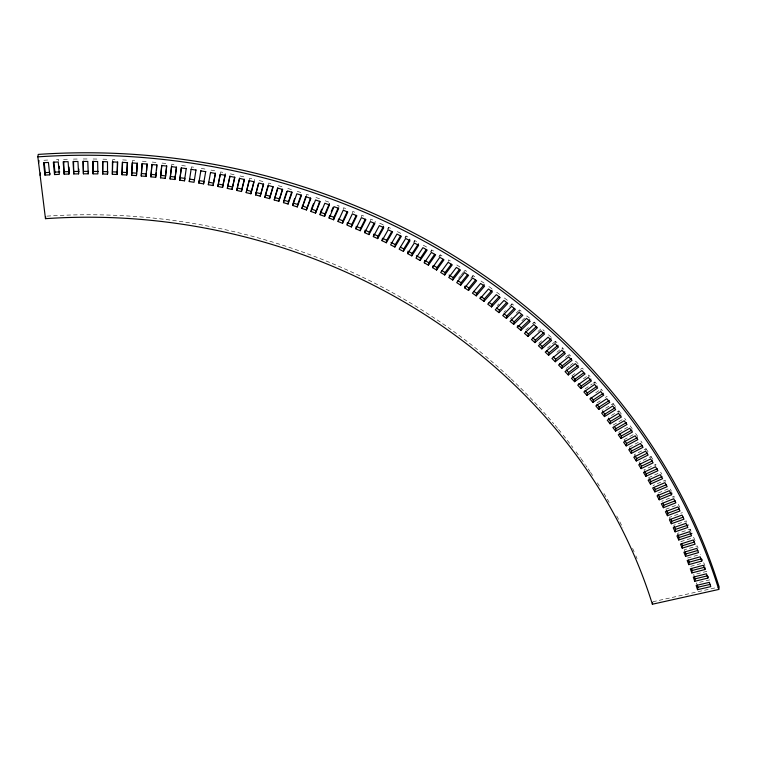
<?xml version="1.0" encoding="UTF-8"?>
<svg xmlns="http://www.w3.org/2000/svg" width="757" height="757" viewBox="0 0 757 757"><rect width="100%" height="100%" fill="white"/><g stroke="black" fill="none" stroke-linecap="round" stroke-linejoin="round"><path stroke-width="0.57" stroke-dasharray="3.79 2.84" d="M58.374 161.165L58.639 159.528L53.719 159.736M112.566 161.099L112.821 159.462L117.751 159.67M132.286 162.121L132.541 160.484L137.471 160.825M171.621 165.83L171.886 164.193L176.788 164.808M191.218 168.508L191.474 166.871L196.356 167.628M220.438 173.561L220.694 171.924L225.539 172.88M249.413 179.835L249.668 178.198L254.466 179.362L254.21 180.999M268.555 184.689L268.811 183.052L273.57 184.348M306.348 195.987L306.613 194.35L311.278 195.912M338.786 207.588L339.041 205.951L334.452 204.201M343.366 209.377L343.621 207.74L348.192 209.557M352.478 213.048L352.734 211.411L357.276 213.294M361.534 216.843L361.789 215.206L366.293 217.145M370.523 220.76L370.779 219.123L375.254 221.129L374.999 222.766M388.313 228.964L388.568 227.327L392.968 229.456M405.818 237.67L406.074 236.033L410.408 238.275M414.467 242.193L414.722 240.556L419.018 242.874M431.528 251.617L431.783 249.98L436.004 252.403M439.94 256.5L440.195 254.863L444.378 257.342M448.267 261.496L448.532 259.859L452.667 262.405M464.675 271.839L464.94 270.202L468.98 272.851M472.747 277.176L473.011 275.539L477.014 278.245M511.723 305.497L511.987 303.86L515.754 306.831M519.226 311.477L519.491 309.84L523.201 312.868M533.931 323.741L534.196 322.103L537.082 324.602M555.193 342.874L555.449 341.237L558.903 344.511M562.063 349.441L562.319 347.804L565.716 351.125M568.819 356.102L569.075 354.465L572.415 357.834M588.397 376.626L588.662 374.989L591.028 377.611M594.69 383.638L594.955 382.001L598.049 385.54M600.869 390.735L601.124 389.098L603.405 391.785M612.839 405.184L613.104 403.547L602.014 410.568M618.649 412.518L618.904 410.881L608.619 417.173M645.74 450.339L646.005 448.702L634.186 454.73M650.774 458.117L651.029 456.48L639.107 462.338M655.666 465.962L655.922 464.325L643.885 470.002M665.043 481.831L665.299 480.193L653.064 485.53M669.529 518.895L669.784 517.258L682.407 512.64M673.872 497.936L674.137 496.299L661.703 501.285M686.069 522.519L686.325 520.882L673.626 525.32M689.854 530.818L690.11 529.181L677.326 533.439M387.452 229.314L388.568 227.327M404.891 237.972L406.074 236.033M413.502 242.486L414.722 240.556M430.496 251.863L431.783 249.98M438.871 256.727L440.195 254.863M458.524 278.339L460.663 275.624M461.373 274.725L464.94 270.202M470.826 278.216L473.011 275.539M497.264 305.62L498.844 303.926M503.925 312.234L505.534 310.559M509.565 306.367L511.987 303.86M510.455 318.915L512.101 317.268M516.208 313.143L519.491 309.84M521.876 320.798L526.891 315.915L530.553 319M525.689 330.109L529.086 326.91M532.493 323.703L534.196 322.103M537.924 331.538L541.387 328.387L544.236 330.923M538.804 343.29L542.315 340.186M547.415 348.097L555.449 341.237M556.878 352.298L562.319 347.804M565.394 357.408L569.075 354.465M566.387 368.441L569.188 366.274M570.116 365.555L575.717 361.221L579.001 364.628M571.838 375.86L575.311 373.258M580.515 369.359L582.247 368.063L583.855 369.785M583.382 378.812L588.662 374.989M585.152 388.871L592.277 383.875M593.166 383.25L594.955 382.001M595.712 392.769L601.124 389.098M597.122 402.866L601.692 399.876M605.345 397.482L607.171 396.28M613.236 424.999L624.582 418.299L625.973 420.173M618.668 432.323L630.136 425.794L632.18 428.623M623.967 439.722L635.549 433.364L638.217 437.168M629.143 447.198L640.848 441L642.144 442.921M648.541 477.733L660.681 472.226L661.845 474.213M658.476 492.949L669.784 488.218L671.431 491.246M665.81 509.243L678.338 504.446L679.881 507.512M687.574 558.051L700.585 554.342M690.706 566.34L703.792 562.82L705.335 567.069M706.849 571.336L693.696 574.667L694.415 576.758M709.754 579.881L696.535 583.032L697.216 585.123M652.761 601.777L718.043 587.243M43.906 160.266L48.808 159.982M63.55 159.349L68.471 159.197M73.391 159.093L78.321 159.017M83.242 158.97L88.172 158.97M93.102 158.998L98.031 159.065M102.961 159.159L107.891 159.292M122.681 159.907L127.611 160.181M142.392 161.203L147.312 161.61M152.233 162.064L157.153 162.537M162.064 163.058L166.975 163.607M181.689 165.461L186.582 166.152M201.239 168.414L206.112 169.246M210.976 170.098L215.84 170.997M230.383 173.873L235.219 174.905M240.045 175.965L244.861 177.062M259.263 180.554L264.042 181.784M278.33 185.673L283.071 187.036M287.802 188.436L292.524 189.865M297.227 191.332L301.92 192.827M315.943 197.501L320.59 199.129M325.226 200.785L329.844 202.479M379.711 223.164L384.149 225.236M397.359 231.623L401.73 233.809M423.295 245.211L427.554 247.577M456.774 264.969L460.871 267.571M480.988 280.989L484.953 283.752M488.88 286.543L492.798 289.363M496.677 292.211L500.547 295.079M504.38 297.984L508.193 300.908M548.475 334.764L551.976 337.991M613.104 403.547L616.018 407.209M618.904 410.881L621.762 414.581M646.005 448.702L648.531 452.582M651.029 456.48L652.875 459.414M690.11 529.181L691.027 531.263M695.068 540.659L693.743 537.517L680.884 541.596L681.745 543.649M698.086 548.021L697.244 545.911L684.3 549.8L685.123 551.862M46.972 216.133A567.135 506.66 9 0 1 484.679 355.487M485.502 356.178A567.135 506.66 9 0 1 507.322 375.33M508.108 376.059A567.135 506.66 9 0 1 510.455 378.254M511.24 378.992A567.135 506.66 9 0 1 553.764 423.731M555.136 425.349A567.135 506.66 9 0 1 557.843 428.594M558.515 429.408A567.135 506.66 9 0 1 562.527 434.31M563.189 435.133A567.135 506.66 9 0 1 572.898 447.595M576.049 451.806A567.135 506.66 9 0 1 580.373 457.739M580.988 458.591A567.135 506.66 9 0 1 585.218 464.58M585.814 465.441A567.135 506.66 9 0 1 587.006 467.164M588.18 468.886A567.135 506.66 9 0 1 589.94 471.488M590.526 472.349A567.135 506.66 9 0 1 592.835 475.831M597.358 482.834A567.135 506.66 9 0 1 600.679 488.133M603.935 493.46A567.135 506.66 9 0 1 609.707 503.301M616.728 515.981A567.135 506.66 9 0 1 622.897 527.894M632.578 548.342A567.135 506.66 9 0 1 634.234 552.099M635.852 555.865A567.135 506.66 9 0 1 637.053 558.694"/><path stroke-width="1.14" d="M112.339 174.299L112.433 161.922L117.363 162.121L117.155 174.498L112.339 174.299L112.802 161.714M117.155 174.498L117.714 161.913M121.981 174.735L122.293 162.358L127.223 162.632L126.797 174.999L121.981 174.735L122.625 162.149M126.797 174.999L127.536 162.424M131.623 175.302L132.153 162.935L137.074 163.285L136.44 175.633L131.623 175.302L132.447 162.736M136.885 172.057L137.348 163.077M141.256 176.002L142.004 163.654L146.924 164.07L146.073 176.409L141.256 176.002L142.259 163.446M146.688 170.59L147.161 163.853M150.88 176.845L151.845 164.515L156.765 164.998L155.696 177.318L150.88 176.845L152.062 164.297M155.696 177.318L156.273 172.615M156.472 170.382L156.954 164.78M160.493 177.819L161.676 165.509L166.587 166.057L165.3 178.359L160.493 177.819L161.856 165.291M165.3 178.359L166.739 165.84M170.098 178.926L171.498 166.644L176.4 167.259L174.895 179.532L170.098 178.926L171.631 166.426M174.895 179.532L176.513 167.042M179.693 180.166L180.081 177.715L184.869 178.387L184.471 180.838L179.693 180.166L181.302 167.922L186.194 168.603M180.081 177.715L181.396 167.685M184.471 180.838L186.269 168.376M196.006 169.842L194.038 182.286L189.259 181.548L191.143 169.095M37.85 156.86L38.238 154.409A636.296 568.45 9 0 1 719.15 586.997L718.762 589.448L652.373 604.228A567.135 506.66 9 0 0 45.477 218.669L37.85 156.86A636.296 568.45 9 0 1 718.762 589.448M38.616 163.048L39.004 160.588M40.14 175.406L40.528 172.946M49.99 173.183L49.735 174.82L44.937 175.094L45.325 172.634L44.161 162.518M45.477 218.669L45.732 217.032M54.532 174.574L53.331 162.197L58.242 161.979L59.339 174.365L54.532 174.574L54.92 172.113L53.936 161.989M69.218 172.407L68.963 174.044L64.146 174.186L63.73 161.601M78.86 169.152L78.586 173.864L73.77 173.94L73.533 161.345M88.484 172.18L88.228 173.817L83.412 173.826L83.346 161.232M93.045 173.845L92.714 161.449L97.644 161.515L97.871 173.911L93.045 173.845L93.158 161.25M103.084 171.555L107.901 171.688L107.513 174.138L102.687 174.006L102.98 161.411M136.44 175.633L136.695 173.996M146.073 176.409L146.461 173.949L141.644 173.552M189.259 181.548L189.647 179.097L194.426 179.835M198.807 183.062L199.195 180.601L203.964 181.415L203.576 183.866L198.807 183.062L200.87 170.637M208.336 184.708L208.724 182.248L213.483 183.128L213.086 185.579L208.336 184.708L210.569 172.312M217.836 186.487L218.224 184.036L222.965 184.973L222.577 187.424L217.836 186.487L220.306 174.375L225.151 175.34L222.577 187.424M227.318 188.398L229.996 176.334L234.831 177.356L232.039 189.401L227.318 188.398L229.891 176.069M232.039 189.401L234.708 177.091M236.761 190.442L237.149 187.991L241.862 189.061L241.474 191.521L236.761 190.442L239.657 178.425L244.473 179.523L241.474 191.521M246.176 192.619L249.28 180.649L254.078 181.812L250.87 193.764L246.176 192.619L249.1 180.374M250.87 193.764L253.888 181.529M255.554 194.928L258.866 183.014L263.654 184.244L260.228 196.139L255.554 194.928L258.355 183.809M260.228 196.139L263.417 183.951M264.903 197.369L268.423 185.503L273.182 186.799L269.558 198.637L264.903 197.369L265.158 195.732M269.558 198.637L272.917 186.496M274.204 199.943L277.942 188.133L282.683 189.496L278.841 201.277L274.204 199.943L277.649 187.821M278.841 201.277L282.37 189.184M283.468 202.639L283.856 200.189L288.474 201.58L288.086 204.04L283.468 202.639L287.414 190.896L292.126 192.325L288.086 204.04M292.685 205.469L293.082 203.008L297.671 204.475L297.283 206.935L292.685 205.469L296.839 193.783L301.532 195.278L297.283 206.935M301.863 208.421L306.216 196.811L310.89 198.372L306.434 209.954L301.863 208.421L305.819 196.46M306.434 209.954L310.474 198.022M310.995 211.506L315.555 199.962L320.202 201.589L315.537 213.095L310.995 211.506L311.25 209.869M315.537 213.095L319.738 201.22M320.069 214.723L324.838 203.245L329.456 204.939L324.592 216.37L320.069 214.723L320.325 213.086M324.592 216.37L324.98 213.919L329.399 203.519M329.096 218.054L334.064 206.661L338.653 208.412L333.582 219.776L329.096 218.054L329.352 216.417M333.582 219.776L333.979 217.316L338.124 208.024M338.067 221.517L343.233 210.2L347.794 212.017L342.533 223.296L338.067 221.517L338.322 219.88M342.533 223.296L342.921 220.845L347.226 211.61M347.103 224.29L347.368 222.653M351.409 226.949L356.878 215.745L352.346 213.862L346.98 225.103L351.409 226.949L351.806 224.488L356.273 215.329M355.837 228.822L361.401 217.656L365.905 219.606L360.237 230.715L355.837 228.822L356.093 227.185M360.237 230.715L360.625 228.264L365.262 219.17M364.628 232.654L370.391 221.574L374.866 223.58L369 234.613L364.628 232.654L364.883 231.017M369 234.613L369.388 232.153L374.185 223.135M373.352 236.6L373.75 234.15L378.084 236.175L377.696 238.625L373.352 236.6L379.323 225.624L383.761 227.687L377.696 238.625M382.02 240.679L388.18 229.787L392.58 231.916L386.325 242.76L382.02 240.679L382.285 239.042M386.325 242.76L386.713 240.31L391.833 231.434M394.889 247.019L401.342 236.269L396.971 234.074L390.621 244.871L394.889 247.019L395.277 244.558L400.557 235.768M403.386 251.39L410.02 240.735L405.686 238.483L399.147 249.185L403.386 251.39L403.774 248.93L409.802 239.25M407.607 253.614L414.334 243.016L418.63 245.325L411.799 255.875L407.607 253.614L407.862 251.977M411.799 255.875L412.187 253.425L418.394 243.83M420.144 260.484L427.156 250.037L422.908 247.662L415.981 258.165L420.144 260.484L420.532 258.023L426.276 249.479M424.289 262.83L431.395 252.431L435.616 254.863L428.415 265.205L424.289 262.83L424.545 261.193M428.415 265.205L428.803 262.745L434.698 254.286M432.521 267.6L439.808 257.314L443.99 259.802L436.6 270.031L432.521 267.6L432.777 265.962M436.6 270.031L436.988 267.581L443.034 259.206M444.709 274.98L452.279 264.855L448.144 262.31L440.669 272.492L444.709 274.98L445.097 272.52L451.286 264.24M452.733 280.033L460.483 270.031L456.386 267.429L448.731 277.497L452.733 280.033L453.121 277.582L459.461 269.388M460.672 285.2L468.592 275.311L464.552 272.652L456.708 282.607L460.672 285.2L461.06 282.749L467.542 274.649M464.609 287.83L472.623 277.989L476.626 280.705L468.526 290.48L464.609 287.83L464.864 286.193M468.526 290.48L468.914 288.02L475.538 280.024M476.285 295.864L484.565 286.203L480.6 283.44L472.415 293.158L476.285 295.864L476.673 293.404L484.196 284.632M480.137 298.589L488.492 289.004L492.41 291.814L483.96 301.352L480.137 298.589L480.392 296.952M483.96 301.352L484.348 298.892L492.031 290.234M491.539 306.945L500.159 297.539L496.289 294.662L487.754 304.134L491.539 306.945L491.927 304.484L498.977 296.791M499.024 312.641L507.805 303.358L503.992 300.434L495.286 309.774L499.024 312.641L499.412 310.181L506.603 302.592M506.405 318.432L515.366 309.291L511.6 306.311L502.724 315.527L506.405 318.432L506.802 315.981L514.126 308.496M513.7 324.337L522.813 315.319L519.103 312.291L510.067 321.375L513.7 324.337L514.088 321.876L521.545 314.505M517.305 327.317L526.503 318.375L530.165 321.451L520.892 330.336L517.305 327.317L517.561 325.68M520.892 330.336L521.28 327.876L529.711 319.804M527.979 336.43L537.413 327.686L533.799 324.554L524.45 333.364L527.979 336.43L528.367 333.969L536.088 326.816M534.962 342.618L544.557 334.017L541 330.837L531.48 339.514L534.962 342.618L535.35 340.158L544.075 332.342M541.842 348.901L551.588 340.442L548.087 337.215L538.416 345.75L541.842 348.901L542.23 346.451L551.087 338.757M548.607 355.279L558.515 346.961L555.061 343.687L545.239 352.081L548.607 355.279L548.995 352.828L558.004 345.268M555.278 361.751L565.328 353.576L561.931 350.264L551.957 358.506L555.278 361.751L555.666 359.291L564.798 351.863M561.826 368.309L572.027 360.285L568.687 356.916L558.562 365.016L561.826 368.309L562.214 365.858L571.488 358.563M568.27 374.961L578.613 367.079L575.329 363.672L565.063 371.621L568.27 374.961L568.658 372.501L578.055 365.347M574.591 381.689L585.076 373.967L581.859 370.514L571.45 378.311L574.591 381.689L574.979 379.238L583.723 372.804M580.808 388.511L591.435 380.941L588.274 377.44L577.714 385.095L580.808 388.511L581.196 386.051L590.933 379.115M586.902 395.409L597.661 388L594.567 384.461L583.865 391.956L586.902 395.409L587.29 392.959L597.159 386.155M592.882 402.393L603.774 395.135L600.736 391.558L589.902 398.892L592.882 402.393L593.27 399.942L603.253 393.29M598.74 409.461L609.764 402.355L606.783 398.74L595.825 405.922L598.74 409.461L599.128 407.001L609.234 400.491M604.474 416.596L601.616 413.019L612.716 405.998L615.63 409.66L604.474 416.596L604.862 414.145L602.723 411.458M610.085 423.816L607.294 420.201L618.516 413.341L621.374 417.041L610.085 423.816L610.473 421.365L608.382 418.649M615.573 431.112L612.848 427.45L624.194 420.76L626.985 424.497L615.573 431.112L615.971 428.651L614.599 426.825M620.939 438.473L618.28 434.783L629.739 428.254L632.474 432.02L620.939 438.473L621.336 436.013L619.33 433.25M626.181 445.911L623.579 442.183L635.161 435.814L637.829 439.628L626.181 445.911L626.569 443.451L624.62 440.659M631.291 453.415L628.755 449.649L640.45 443.451L643.053 447.302L631.291 453.415L631.679 450.954L629.777 448.135M636.277 460.985L633.798 457.19L645.617 451.163L648.143 455.042L636.277 460.985L636.665 458.524L634.811 455.686M641.122 468.621L638.719 464.798L650.642 458.941L653.102 462.849L641.122 468.621L641.51 466.161L639.703 463.293M645.844 476.323L643.497 472.463L655.534 466.776L657.928 470.722L645.844 476.323L646.232 473.863L644.472 470.968M650.433 484.083L648.153 480.193L660.293 474.677L662.621 478.661L650.433 484.083L650.821 481.622L649.109 478.708M654.881 491.899L652.676 487.981L664.911 482.644L667.172 486.656L654.881 491.899L655.269 489.448L654.171 487.489M671.847 493.072L671.591 494.709L659.205 499.781L659.593 497.321L657.984 494.368M663.387 507.71L661.306 503.736L673.739 498.759L675.869 502.818L663.387 507.71L663.775 505.26L662.735 503.273M652.373 604.228L652.638 602.591M667.428 515.697L665.422 511.704L677.95 506.897L680.004 510.984L667.428 515.697L667.816 513.246L666.311 510.246M671.336 523.74L669.396 519.718L682.019 515.091L683.997 519.207L671.336 523.74L671.724 521.289L670.759 519.274M675.102 531.83L673.238 527.78L685.937 523.342L687.848 527.478L675.102 531.83L675.49 529.37L674.09 526.333M678.736 539.968L676.938 535.89L689.722 531.632L691.557 535.795L678.736 539.968L679.124 537.508L677.77 534.451M682.218 548.153L680.496 544.056L693.355 539.978L695.125 544.169L682.218 548.153L682.606 545.693L681.745 543.649M685.568 556.376L683.912 552.26L696.847 548.371L698.541 552.582L685.568 556.376L685.956 553.925L685.123 551.862M702.08 559.395L701.815 561.032L688.766 564.646L689.154 562.186L688.368 560.123M705.202 567.892L704.947 569.529L691.832 572.954L692.22 570.494L691.463 568.422M708.183 576.427L707.927 578.055L694.746 581.3L695.134 578.84L694.415 576.758M697.519 589.684L696.147 585.483L709.366 582.341L710.766 586.628L697.519 589.684L697.907 587.224L697.216 585.123M203.576 183.866L205.724 171.451M213.483 183.128L215.414 173.202M213.086 185.579L215.452 173.448L210.588 172.558M218.451 182.929L220.249 174.119M222.965 184.973L225.312 173.978M237.414 186.894L239.515 178.15M241.862 189.061L244.312 179.248M268.167 185.21L265.291 194.918L269.946 196.186M284.216 199.119L286.723 191.644M288.474 201.58L291.786 191.994M293.451 201.949L294.587 198.76M297.671 204.475L301.154 194.946M313.455 203.803L311.382 209.055L315.924 210.645M321.753 209.14L320.457 212.263L324.98 213.919M331.292 211.458L333.099 207.314M378.084 236.175L383.6 226.229M604.862 414.145L615.091 407.786M610.473 421.365L620.816 415.148M615.971 428.651L626.427 422.595M621.336 436.013L631.896 430.108M626.569 443.451L637.243 437.697M631.679 450.954L642.456 445.353M636.665 458.524L647.547 453.083M641.51 466.161L652.496 460.871M646.232 473.863L657.313 468.734M650.821 481.622L661.997 476.655M655.269 489.448L666.538 484.631M659.593 497.321L670.948 492.675M663.775 505.26L675.216 500.774M667.816 513.246L679.341 508.922M671.724 521.289L683.325 517.135M675.49 529.37L688.236 525.027M679.124 537.508L691.945 533.344M682.606 545.693L694.434 542.04M685.956 553.925L697.85 550.443M689.154 562.186L701.124 558.874M692.22 570.494L704.247 567.353M695.134 578.84L707.218 575.878M697.907 587.224L710.047 584.423M45.325 172.634L49.158 172.416M54.92 172.113L59.727 171.905M64.534 171.735L69.351 171.593M74.167 171.479L78.983 171.413M83.8 171.366L88.616 171.366M93.433 171.394L98.259 171.46M112.727 171.848L117.543 172.047M122.369 172.284L127.195 172.549M132.011 172.842L136.828 173.183M151.268 174.384L156.084 174.858M160.891 175.359L165.688 175.898M170.486 176.466L175.283 177.072M191.086 169.322L195.968 170.079M200.851 170.874L205.724 171.697M227.706 185.948L232.427 186.951M246.564 190.168L251.258 191.303M255.942 192.477L260.616 193.678M274.592 197.482L279.229 198.817M302.251 205.97L306.822 207.494M329.484 215.603L333.979 217.316M338.455 219.066L342.921 220.845M348.258 223.022L351.806 224.488M356.225 226.362L360.625 228.264M365.016 230.194L369.388 232.153M382.408 238.228L386.713 240.31M391.009 242.42L395.277 244.558M400.387 247.17L403.774 248.93M407.995 251.163L412.187 253.425M416.369 255.705L420.532 258.023M424.677 260.37L428.803 262.745M433.723 265.631L436.988 267.581M441.861 270.533L445.097 272.52M449.119 275.037L453.121 277.582M457.89 280.667L461.06 282.749M465.971 286.032L468.914 288.02M473.768 291.379L476.673 293.404M481.48 296.829L484.348 298.892M489.088 302.374L491.927 304.484M496.611 308.033L499.412 310.181M504.039 313.795L506.802 315.981M511.363 319.653L514.088 321.876M518.592 325.614L521.28 327.876M525.718 331.68L528.367 333.969M532.739 337.83L535.35 340.158M539.656 344.085L542.23 346.451M546.469 350.425L548.995 352.828M553.178 356.859L555.666 359.291M559.773 363.388L562.214 365.858M566.255 370.003L568.658 372.501M572.623 376.702L574.979 379.238M578.878 383.487L581.196 386.051M585.019 390.357L587.29 392.959M591.037 397.311L593.27 399.942M596.942 404.352L599.128 407.001M671.591 494.709L669.396 490.678L657.057 495.835L659.205 499.781M701.815 561.032L700.197 556.802L687.186 560.502L688.766 564.646M704.947 569.529L703.404 565.271L690.318 568.791L691.832 572.954M707.927 578.055L706.461 573.787L693.308 577.118L694.746 581.3M44.937 175.094L43.518 162.727L48.42 162.443L49.735 174.82M59.235 166.275L59.434 168.527M64.146 174.186L63.162 161.799L68.083 161.657L68.963 174.044M69.029 167.089L69.266 170.467M73.77 173.94L73.003 161.544L77.933 161.468L78.586 173.864M83.412 173.826L82.854 161.43L87.784 161.421L88.228 173.817M102.687 174.006L102.574 161.62L107.503 161.752L107.513 174.138"/></g></svg>
